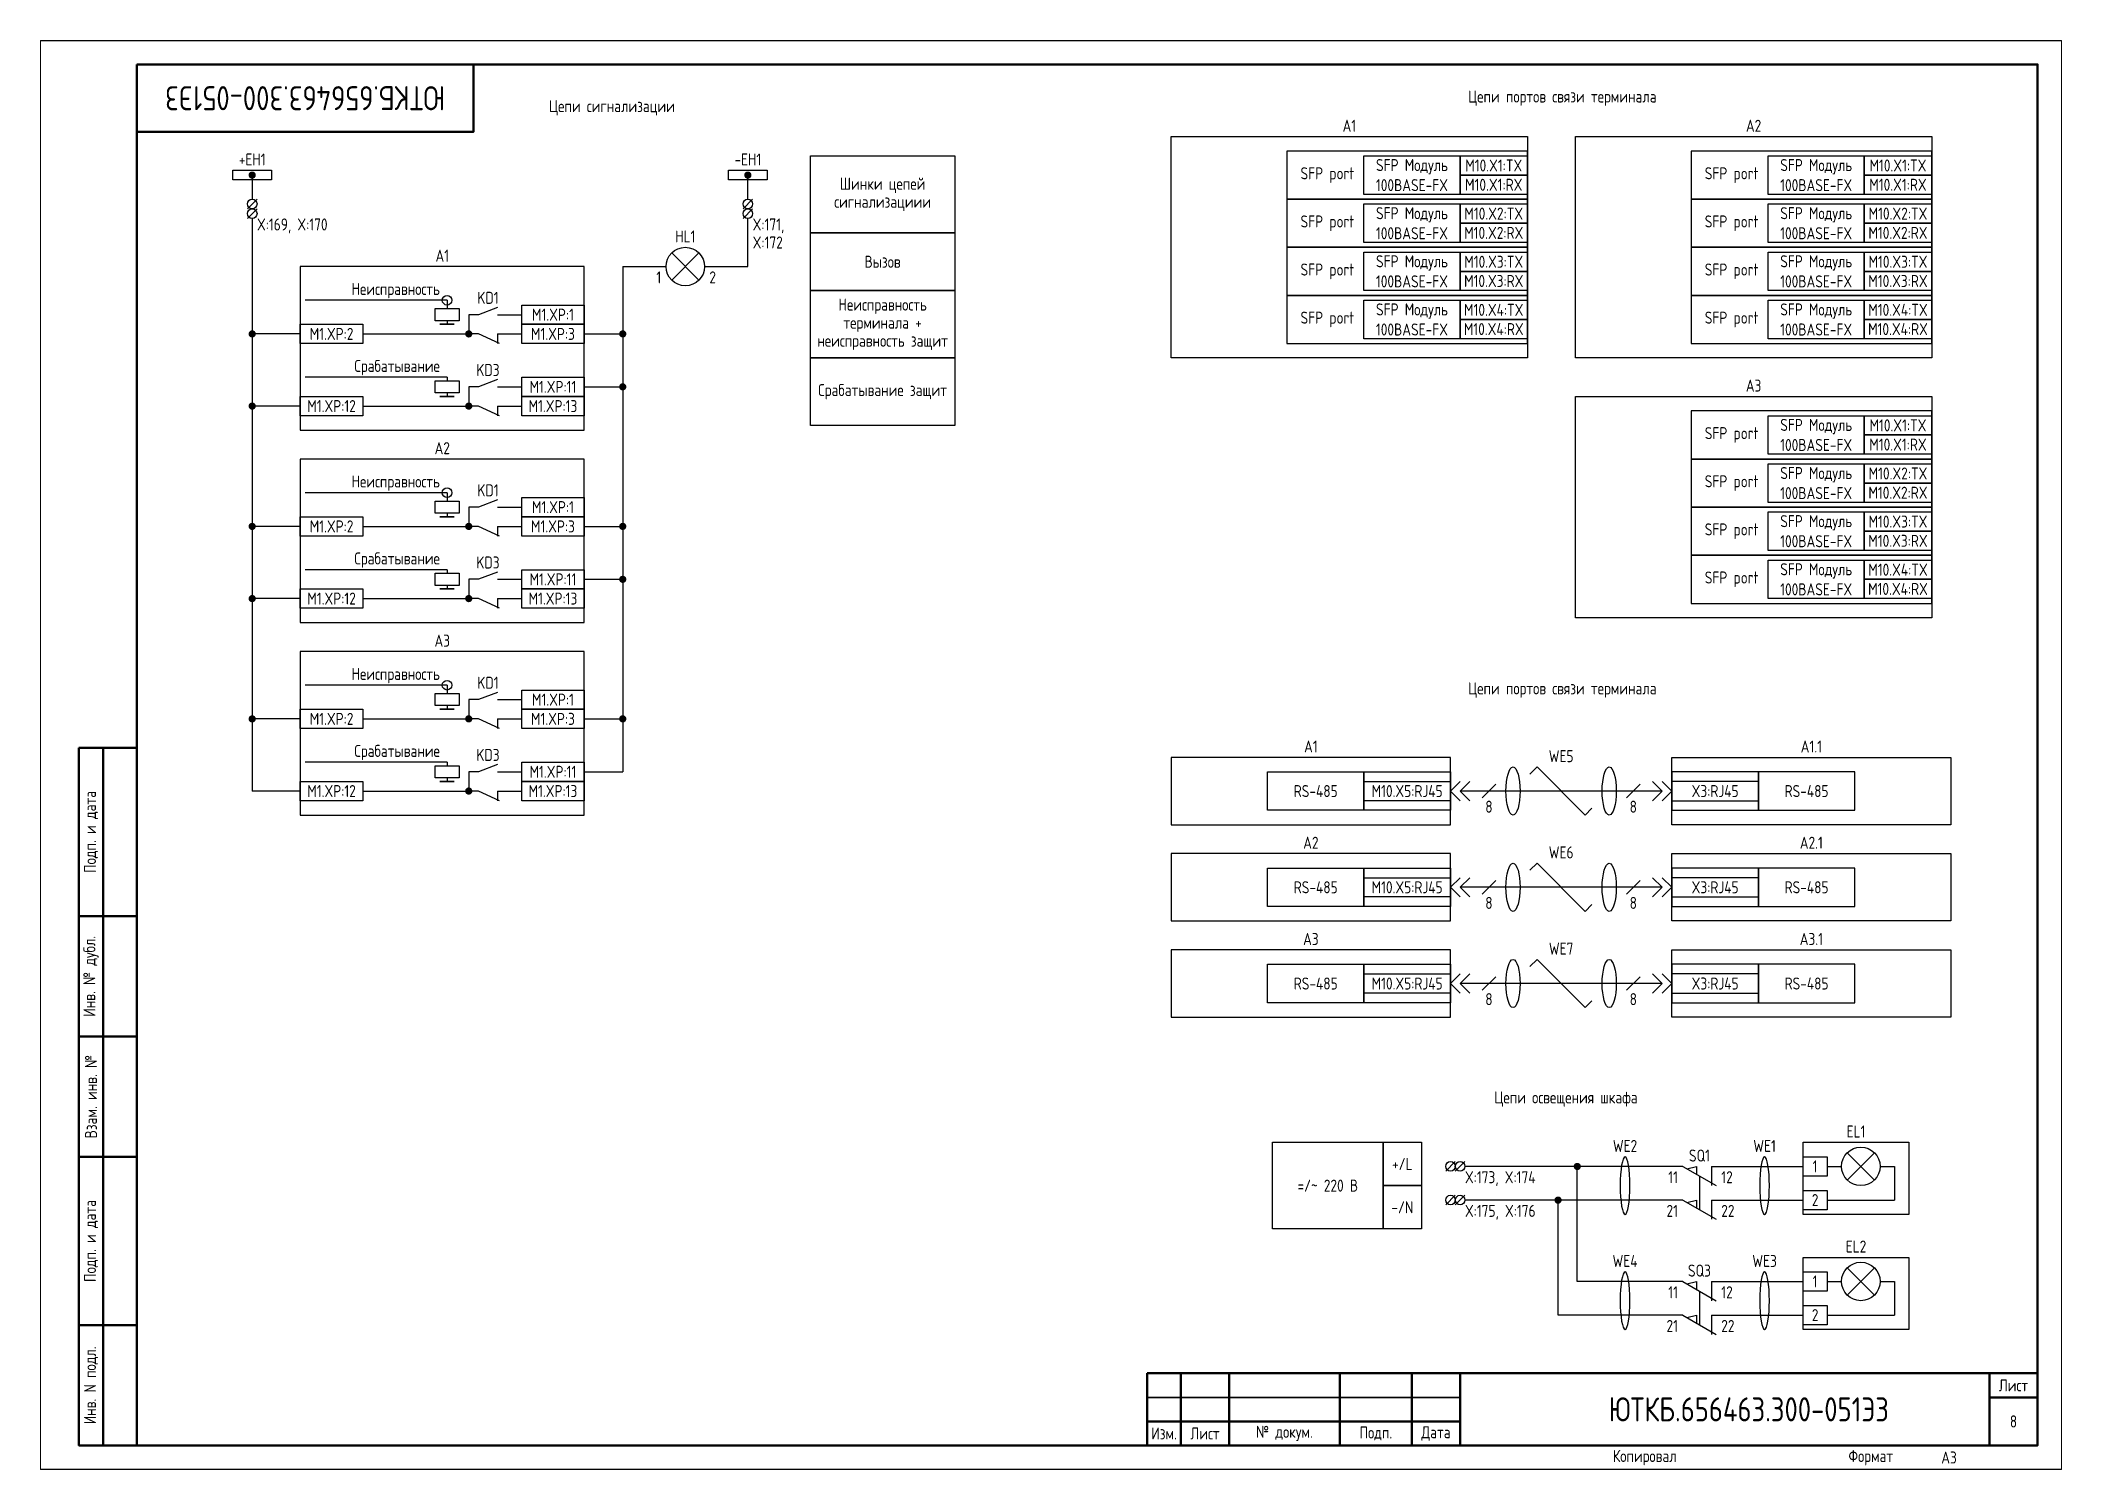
# Paper-space layout 'Лист8' of a CAD drawing. Header units: millimetres, sheet in inches. Extents: x 138.6 to 148.7, y 94.4 to 101.5.
# The model-space entities are those that its viewports show. They can reach past a viewport. Long polylines and large blocks are cut down to what shows.
import ezdxf

# ---------------------------------------------------------------- set-up
doc = ezdxf.new("R2010")
doc.units = ezdxf.units.MM
doc.styles.add('Gost_type_A', font='GOST_A.TTF')

# ---------------------------------------------------------------- blocks, each defined once
blk = doc.blocks.new('Формат_А3')
blk.add_lwpolyline([(-420, 297), (0, 297), (0, 0), (-420, 0)], close=True)
at = {"lineweight": 50}
blk.add_lwpolyline([(-400, 292), (-5, 292), (-5, 5), (-400, 5)], close=True, dxfattribs=at)
blk = doc.blocks.new('Штамп угловой верхний')
at = {"lineweight": 50}
blk.add_lwpolyline([(0, 0), (70, 0), (70, -14), (0, -14)], close=True, dxfattribs=at)
blk = doc.blocks.new('Штамп малый нижний')
at = {"lineweight": 50}
for points in [[(-185, 15), (-178, 15), (-178, 5), (-185, 5)], [(-178, 15), (-168, 15), (-168, 5), (-178, 5)], [(-168, 15), (-145, 15), (-145, 5), (-168, 5)], [(-145, 15), (-130, 15), (-130, 5), (-145, 5)], [(-130, 15), (-120, 15), (-120, 5), (-130, 5)], [(-120, 15), (-10, 15), (-10, 0), (-120, 0)], [(-10, 15), (0, 15), (0, 10), (-10, 10)], [(-10, 10), (0, 10), (0, 0), (-10, 0)], [(-185, 5), (-178, 5), (-178, 0), (-185, 0)], [(-178, 5), (-168, 5), (-168, 0), (-178, 0)], [(-168, 5), (-145, 5), (-145, 0), (-168, 0)], [(-145, 5), (-130, 5), (-130, 0), (-145, 0)], [(-130, 5), (-120, 5), (-120, 0), (-130, 0)]]:
    blk.add_lwpolyline(points, close=True, dxfattribs=at)
for points in [[(-185, 15), (-178, 15), (-178, 10), (-185, 10)], [(-178, 15), (-168, 15), (-168, 10), (-178, 10)], [(-168, 15), (-145, 15), (-145, 10), (-168, 10)], [(-145, 15), (-130, 15), (-130, 10), (-145, 10)], [(-130, 15), (-120, 15), (-120, 10), (-130, 10)], [(-185, 10), (-178, 10), (-178, 5), (-185, 5)], [(-178, 10), (-168, 10), (-168, 5), (-178, 5)], [(-168, 10), (-145, 10), (-145, 5), (-168, 5)], [(-145, 10), (-130, 10), (-130, 5), (-145, 5)], [(-130, 10), (-120, 10), (-120, 5), (-130, 5)]]:
    blk.add_lwpolyline(points, close=True)
at = {"char_height": 2.5, "style": 'Gost_type_A'}
for s, insert, width, attachment_point in [('Лист', (-5, 12.5), 10, 5), ('Изм.', (-181.5, 2.5), 7, 5), ('Лист', (-173, 2.5), 10, 5), ('№ докум.', (-156.5, 2.5), 23, 5), ('Подп.', (-137.5, 2.5), 15, 5), ('Дата', (-125, 2.5), 10, 5), ('Копировал', (-75, -2.53), 13.1202, 6), ('Формат', (-30, -2.53), 13.1202, 6)]:
    blk.add_mtext(s, dxfattribs=dict(at, insert=insert, width=width, attachment_point=attachment_point))
blk = doc.blocks.new('POINT')
at = {"const_width": 0.75}
blk.add_lwpolyline([(-0.375, 0, 1), (0.375, 0, 1)], format="xyb", close=True, dxfattribs=at)
blk = doc.blocks.new('Шинка')
blk.add_lwpolyline([(-4, 1), (4, 1), (4, -1), (-4, -1)], close=True)
blk.add_blockref('POINT', (0, 0))
blk = doc.blocks.new('Штамп левый нижний')
at = {"lineweight": 50}
for points in [[(-12, 145), (-7, 145), (-7, 110), (-12, 110)], [(-7, 145), (0, 145), (0, 110), (-7, 110)], [(-12, 110), (-7, 110), (-7, 85), (-12, 85)], [(-7, 110), (0, 110), (0, 85), (-7, 85)], [(-12, 85), (-7, 85), (-7, 60), (-12, 60)], [(-7, 85), (0, 85), (0, 60), (-7, 60)], [(-12, 60), (-7, 60), (-7, 25), (-12, 25)], [(-7, 60), (0, 60), (0, 25), (-7, 25)], [(-12, 25), (-7, 25), (-7, 0), (-12, 0)], [(-7, 25), (0, 25), (0, 0), (-7, 0)]]:
    blk.add_lwpolyline(points, close=True, dxfattribs=at)
at = {"char_height": 2.5, "attachment_point": 5, "rotation": 90, "style": 'Gost_type_A'}
for s, insert, width in [('Подп. и дата', (-9.5, 127.5), 35), ('Инв. № дубл.', (-9.5, 97.5), 25), ('Взам. инв. №', (-9.5, 72.5), 25), ('Подп. и дата', (-9.5, 42.5), 35), ('Инв. N подл.', (-9.5, 12.5), 25)]:
    blk.add_mtext(s, dxfattribs=dict(at, insert=insert, width=width))

msp = doc.modelspace()

# ---------------------------------------------------------------- linework, layer by layer
for p, q in [((2984, 269), (2984, 264)), ((3087, 264), (3087, 269)), ((2985, 264), (2983, 262)), ((2985, 262), (2983, 260)), ((3088, 264), (3086, 262)), ((3088, 262), (3086, 260)), ((3087, 262), (3087, 262.01)), ((3087, 262), (3087, 262.01)), ((2984, 260), (2984, 141)), ((3087, 250), (3087, 260)), ((3071.17, 252.83), (3076.83, 247.17)), ((3076.83, 252.83), (3071.17, 247.17)), ((3061, 250), (3070, 250)), ((3061, 250), (3061, 145)), ((3078, 250), (3087, 250)), ((3024.5, 243), (2995, 243)), ((3024.5, 243), (3024.5, 241.25)), ((2994, 236), (2984, 236)), ((3024.5, 238.75), (3024.5, 238)), ((3035, 236), (3035, 234)), ((3053, 236), (3061, 236)), ((3024.5, 227), (2995, 227)), ((3024.5, 227), (3024.5, 226.25)), ((3024.5, 223.75), (3024.5, 223)), ((3053, 225), (3061, 225)), ((2994, 221), (2984, 221)), ((3035, 221), (3035, 219)), ((3024.5, 203), (2995, 203)), ((3024.5, 203), (3024.5, 201.25)), ((3024.5, 198.75), (3024.5, 198)), ((2994, 196), (2984, 196)), ((3035, 196), (3035, 194)), ((3053, 196), (3061, 196)), ((3024.5, 187), (2995, 187)), ((3024.5, 187), (3024.5, 186.25)), ((3053, 185), (3061, 185)), ((2994, 181), (2984, 181)), ((3024.5, 183.75), (3024.5, 183)), ((3035, 181), (3035, 179)), ((3024.5, 163), (2995, 163)), ((3024.5, 163), (3024.5, 161.25)), ((2994, 156), (2984, 156)), ((3024.5, 158.75), (3024.5, 158)), ((3035, 156), (3035, 154)), ((3053, 156), (3061, 156)), ((3024.5, 147), (2995, 147)), ((3024.5, 147), (3024.5, 146.25)), ((3024.5, 143.75), (3024.5, 143)), ((3053, 145), (3061, 145)), ((3233, 141), (3235, 143)), ((3233, 141), (3235, 143)), ((3235, 141), (3237, 143)), ((3235, 141), (3237, 143)), ((3249.53, 144.53), (3251, 146)), ((3251, 146), (3261, 136)), ((3277, 141), (3275, 143)), ((3277, 141), (3275, 143)), ((3279, 141), (3277, 143)), ((3279, 141), (3277, 143)), ((2994, 141), (2984, 141)), ((3035, 141), (3035, 139)), ((3233, 141), (3235, 139)), ((3233, 141), (3235, 139)), ((3277, 141), (3235, 141)), ((3235, 141), (3237, 139)), ((3235, 141), (3237, 139)), ((3242.41, 142.41), (3239.59, 139.59)), ((3272.41, 142.41), (3269.59, 139.59)), ((3277, 141), (3275, 139)), ((3277, 141), (3275, 139)), ((3279, 141), (3277, 139)), ((3279, 141), (3277, 139)), ((3261, 136), (3262.41, 137.41)), ((3249.53, 124.53), (3251, 126)), ((3251, 126), (3261, 116)), ((3233, 121), (3235, 123)), ((3233, 121), (3235, 123)), ((3235, 121), (3237, 123)), ((3235, 121), (3237, 123)), ((3242.41, 122.41), (3239.59, 119.59)), ((3272.41, 122.41), (3269.59, 119.59)), ((3277, 121), (3275, 123)), ((3277, 121), (3275, 123)), ((3279, 121), (3277, 123)), ((3279, 121), (3277, 123)), ((3233, 121), (3235, 119)), ((3233, 121), (3235, 119)), ((3277, 121), (3235, 121)), ((3235, 121), (3237, 119)), ((3235, 121), (3237, 119)), ((3277, 121), (3275, 119)), ((3277, 121), (3275, 119)), ((3279, 121), (3277, 119)), ((3279, 121), (3277, 119)), ((3261, 116), (3262.41, 117.41)), ((3249.53, 104.53), (3251, 106)), ((3251, 106), (3261, 96)), ((3233, 101), (3235, 103)), ((3233, 101), (3235, 103)), ((3233, 101), (3235, 99)), ((3233, 101), (3235, 99)), ((3235, 101), (3237, 103)), ((3235, 101), (3237, 103)), ((3277, 101), (3235, 101)), ((3235, 101), (3237, 99)), ((3235, 101), (3237, 99)), ((3242.41, 102.41), (3239.59, 99.59)), ((3272.41, 102.41), (3269.59, 99.59)), ((3277, 101), (3275, 103)), ((3277, 101), (3275, 103)), ((3277, 101), (3275, 99)), ((3277, 101), (3275, 99)), ((3279, 101), (3277, 103)), ((3279, 101), (3277, 103)), ((3279, 101), (3277, 99)), ((3279, 101), (3277, 99)), ((3261, 96), (3262.41, 97.41)), ((3234.01, 64), (3232.01, 62)), ((3236.01, 64), (3234.01, 62)), ((3281.28, 63), (3236.01, 63)), ((3281.28, 63), (3288.2, 59)), ((3282.14, 62.5), (3284.14, 63)), ((3284.14, 63), (3284.14, 61.34)), ((3287.28, 63), (3287.28, 59)), ((3287.28, 63), (3306.28, 63)), ((3311.28, 63), (3314.28, 63)), ((3315.45, 65.83), (3321.11, 60.17)), ((3321.11, 65.83), (3315.45, 60.17)), ((3322.28, 63), (3325.28, 63)), ((3325.28, 63), (3325.28, 56)), ((3259.36, 39.09), (3259.36, 62.99)), ((3234.01, 57), (3232.01, 55)), ((3236.01, 57), (3234.01, 55)), ((3281.28, 56), (3236.01, 56)), ((3255.36, 32.09), (3255.36, 55.99)), ((3281.28, 56), (3288.2, 52)), ((3282.14, 55.5), (3284.14, 56)), ((3284.14, 56), (3284.14, 54.34)), ((3287.28, 56), (3287.28, 52)), ((3287.28, 56), (3306.28, 56)), ((3311.28, 56), (3325.28, 56)), ((3281.28, 39.09), (3259.36, 39.09)), ((3281.28, 39.09), (3288.2, 35.09)), ((3282.14, 38.59), (3284.14, 39.09)), ((3284.14, 39.09), (3284.14, 37.43)), ((3287.28, 39.09), (3287.28, 35.09)), ((3287.28, 39.09), (3306.28, 39.09)), ((3311.28, 39.09), (3314.28, 39.09)), ((3315.45, 41.91), (3321.11, 36.26)), ((3321.11, 41.91), (3315.45, 36.26)), ((3322.28, 39.09), (3325.28, 39.09)), ((3325.28, 39.09), (3325.28, 32.09)), ((3281.28, 32.09), (3255.36, 32.09)), ((3281.28, 32.09), (3288.2, 28.09)), ((3282.14, 31.59), (3284.14, 32.09)), ((3284.14, 32.09), (3284.14, 30.43)), ((3287.28, 32.09), (3287.28, 28.09)), ((3287.28, 32.09), (3306.28, 32.09)), ((3311.28, 32.09), (3325.28, 32.09))]:
    msp.add_line(p, q)
at = {"ltscale": 1.08}
for p, q in [((3031, 240), (3029, 240)), ((3029, 240), (3029, 236)), ((3035, 240), (3040, 240)), ((3007, 236), (3029, 236)), ((3031, 236), (3029, 236)), ((3035, 236), (3040, 236)), ((3031, 225), (3029, 225)), ((3029, 225), (3029, 221)), ((3035, 225), (3040, 225)), ((3007, 221), (3029, 221)), ((3031, 221), (3029, 221)), ((3035, 221), (3040, 221)), ((3031, 200), (3029, 200)), ((3029, 200), (3029, 196)), ((3035, 200), (3040, 200)), ((3007, 196), (3029, 196)), ((3031, 196), (3029, 196)), ((3035, 196), (3040, 196)), ((3031, 185), (3029, 185)), ((3029, 185), (3029, 181)), ((3035, 185), (3040, 185)), ((3007, 181), (3029, 181)), ((3031, 181), (3029, 181)), ((3035, 181), (3040, 181)), ((3031, 160), (3029, 160)), ((3029, 160), (3029, 156)), ((3035, 160), (3040, 160)), ((3007, 156), (3029, 156)), ((3031, 156), (3029, 156)), ((3035, 156), (3040, 156)), ((3031, 145), (3029, 145)), ((3029, 145), (3029, 141)), ((3035, 145), (3040, 145)), ((3007, 141), (3029, 141)), ((3031, 141), (3029, 141)), ((3035, 141), (3040, 141))]:
    msp.add_line(p, q, dxfattribs=at)
at = {"ltscale": 4.32}
for p, q in [((3035, 241.5), (3031, 240)), ((3035.39, 234), (3031, 236)), ((3035, 226.5), (3031, 225)), ((3035.39, 219), (3031, 221)), ((3035, 201.5), (3031, 200)), ((3035.39, 194), (3031, 196)), ((3035, 186.5), (3031, 185)), ((3035.39, 179), (3031, 181)), ((3035, 161.5), (3031, 160)), ((3035.39, 154), (3031, 156)), ((3035, 146.5), (3031, 145)), ((3035.39, 139), (3031, 141))]:
    msp.add_line(p, q, dxfattribs=at)
at = {"ltscale": 0.5}
for p, q in [((3284.74, 61), (3284.74, 54)), ((3284.74, 37.09), (3284.74, 30.09))]:
    msp.add_line(p, q, dxfattribs=at)
for points in [[(3130, 257), (3100, 257), (3100, 273), (3130, 273)], [(3175, 277), (3249, 277), (3249, 231), (3175, 231)], [(3199, 264), (3249, 264), (3249, 274), (3199, 274)], [(3215, 273), (3235, 273), (3235, 265), (3215, 265)], [(3235, 273), (3249, 273), (3249, 269), (3235, 269)], [(3259, 277), (3333, 277), (3333, 231), (3259, 231)], [(3283, 264), (3333, 264), (3333, 274), (3283, 274)], [(3299, 273), (3319, 273), (3319, 265), (3299, 265)], [(3319, 273), (3333, 273), (3333, 269), (3319, 269)], [(3235, 269), (3249, 269), (3249, 265), (3235, 265)], [(3319, 269), (3333, 269), (3333, 265), (3319, 265)], [(3199, 254), (3249, 254), (3249, 264), (3199, 264)], [(3215, 263), (3235, 263), (3235, 255), (3215, 255)], [(3235, 263), (3249, 263), (3249, 259), (3235, 259)], [(3283, 254), (3333, 254), (3333, 264), (3283, 264)], [(3299, 263), (3319, 263), (3319, 255), (3299, 255)], [(3319, 263), (3333, 263), (3333, 259), (3319, 259)], [(3130, 245), (3100, 245), (3100, 257), (3130, 257)], [(3235, 259), (3249, 259), (3249, 255), (3235, 255)], [(3319, 259), (3333, 259), (3333, 255), (3319, 255)], [(3199, 244), (3249, 244), (3249, 254), (3199, 254)], [(3215, 253), (3235, 253), (3235, 245), (3215, 245)], [(3235, 253), (3249, 253), (3249, 249), (3235, 249)], [(3283, 244), (3333, 244), (3333, 254), (3283, 254)], [(3299, 253), (3319, 253), (3319, 245), (3299, 245)], [(3319, 253), (3333, 253), (3333, 249), (3319, 249)], [(2994, 216), (3053, 216), (3053, 250), (2994, 250)], [(3235, 249), (3249, 249), (3249, 245), (3235, 245)], [(3319, 249), (3333, 249), (3333, 245), (3319, 245)], [(3130, 231), (3100, 231), (3100, 245), (3130, 245)], [(3199, 234), (3249, 234), (3249, 244), (3199, 244)], [(3283, 234), (3333, 234), (3333, 244), (3283, 244)], [(3027, 241.25), (3027, 238.75), (3022, 238.75), (3022, 241.25)], [(3040, 242), (3053, 242), (3053, 238), (3040, 238)], [(3215, 243), (3235, 243), (3235, 235), (3215, 235)], [(3235, 243), (3249, 243), (3249, 239), (3235, 239)], [(3299, 243), (3319, 243), (3319, 235), (3299, 235)], [(3319, 243), (3333, 243), (3333, 239), (3319, 239)], [(2994, 238), (3007, 238), (3007, 234), (2994, 234)], [(3026, 238), (3023, 238)], [(3040, 238), (3053, 238), (3053, 234), (3040, 234)], [(3235, 239), (3249, 239), (3249, 235), (3235, 235)], [(3319, 239), (3333, 239), (3333, 235), (3319, 235)], [(3130, 217), (3100, 217), (3100, 231), (3130, 231)], [(3040, 227), (3053, 227), (3053, 223), (3040, 223)], [(2994, 223), (3007, 223), (3007, 219), (2994, 219)], [(3027, 226.25), (3027, 223.75), (3022, 223.75), (3022, 226.25)], [(3026, 223), (3023, 223)], [(3040, 223), (3053, 223), (3053, 219), (3040, 219)], [(3259, 223), (3333, 223), (3333, 177), (3259, 177)], [(3283, 210), (3333, 210), (3333, 220), (3283, 220)], [(3299, 219), (3319, 219), (3319, 211), (3299, 211)], [(3319, 219), (3333, 219), (3333, 215), (3319, 215)], [(3319, 215), (3333, 215), (3333, 211), (3319, 211)], [(2994, 176), (3053, 176), (3053, 210), (2994, 210)], [(3283, 200), (3333, 200), (3333, 210), (3283, 210)], [(3299, 209), (3319, 209), (3319, 201), (3299, 201)], [(3319, 209), (3333, 209), (3333, 205), (3319, 205)], [(3040, 202), (3053, 202), (3053, 198), (3040, 198)], [(3319, 205), (3333, 205), (3333, 201), (3319, 201)], [(2994, 198), (3007, 198), (3007, 194), (2994, 194)], [(3027, 201.25), (3027, 198.75), (3022, 198.75), (3022, 201.25)], [(3026, 198), (3023, 198)], [(3040, 198), (3053, 198), (3053, 194), (3040, 194)], [(3283, 190), (3333, 190), (3333, 200), (3283, 200)], [(3299, 199), (3319, 199), (3319, 191), (3299, 191)], [(3319, 199), (3333, 199), (3333, 195), (3319, 195)], [(3319, 195), (3333, 195), (3333, 191), (3319, 191)], [(3283, 180), (3333, 180), (3333, 190), (3283, 190)], [(3299, 189), (3319, 189), (3319, 181), (3299, 181)], [(3319, 189), (3333, 189), (3333, 185), (3319, 185)], [(3027, 186.25), (3027, 183.75), (3022, 183.75), (3022, 186.25)], [(3040, 187), (3053, 187), (3053, 183), (3040, 183)], [(3319, 185), (3333, 185), (3333, 181), (3319, 181)], [(2994, 183), (3007, 183), (3007, 179), (2994, 179)], [(3026, 183), (3023, 183)], [(3040, 183), (3053, 183), (3053, 179), (3040, 179)], [(2994, 136), (3053, 136), (3053, 170), (2994, 170)], [(3027, 161.25), (3027, 158.75), (3022, 158.75), (3022, 161.25)], [(3040, 162), (3053, 162), (3053, 158), (3040, 158)], [(2994, 158), (3007, 158), (3007, 154), (2994, 154)], [(3026, 158), (3023, 158)], [(3040, 158), (3053, 158), (3053, 154), (3040, 154)], [(3040, 147), (3053, 147), (3053, 143), (3040, 143)], [(3175, 134), (3233, 134), (3233, 148), (3175, 148)], [(3337, 134), (3279, 134), (3279, 148), (3337, 148)], [(2994, 143), (3007, 143), (3007, 139), (2994, 139)], [(3027, 146.25), (3027, 143.75), (3022, 143.75), (3022, 146.25)], [(3026, 143), (3023, 143)], [(3040, 143), (3053, 143), (3053, 139), (3040, 139)], [(3195, 145), (3215, 145), (3215, 137), (3195, 137)], [(3215, 145), (3233, 145), (3233, 137), (3215, 137)], [(3215, 143), (3233, 143), (3233, 139), (3215, 139)], [(3297, 145), (3279, 145), (3279, 137), (3297, 137)], [(3297, 143), (3279, 143), (3279, 139), (3297, 139)], [(3317, 145), (3297, 145), (3297, 137), (3317, 137)], [(3175, 114), (3233, 114), (3233, 128), (3175, 128)], [(3337, 114), (3279, 114), (3279, 128), (3337, 128)], [(3195, 125), (3215, 125), (3215, 117), (3195, 117)], [(3215, 125), (3233, 125), (3233, 117), (3215, 117)], [(3215, 123), (3233, 123), (3233, 119), (3215, 119)], [(3297, 125), (3279, 125), (3279, 117), (3297, 117)], [(3297, 123), (3279, 123), (3279, 119), (3297, 119)], [(3317, 125), (3297, 125), (3297, 117), (3317, 117)], [(3175, 94), (3233, 94), (3233, 108), (3175, 108)], [(3195, 105), (3215, 105), (3215, 97), (3195, 97)], [(3215, 105), (3233, 105), (3233, 97), (3215, 97)], [(3337, 94), (3279, 94), (3279, 108), (3337, 108)], [(3297, 105), (3279, 105), (3279, 97), (3297, 97)], [(3317, 105), (3297, 105), (3297, 97), (3317, 97)], [(3215, 103), (3233, 103), (3233, 99), (3215, 99)], [(3297, 103), (3279, 103), (3279, 99), (3297, 99)], [(3219, 50), (3196, 50), (3196, 68), (3219, 68)], [(3227, 59), (3219, 59), (3219, 68), (3227, 68)], [(3306.28, 68), (3328.28, 68), (3328.28, 53), (3306.28, 53)], [(3306.28, 65), (3311.28, 65), (3311.28, 61), (3306.28, 61)], [(3227, 50), (3219, 50), (3219, 59), (3227, 59)], [(3306.28, 58), (3311.28, 58), (3311.28, 54), (3306.28, 54)], [(3306.28, 44.09), (3328.28, 44.09), (3328.28, 29.09), (3306.28, 29.09)], [(3306.28, 41.09), (3311.28, 41.09), (3311.28, 37.09), (3306.28, 37.09)], [(3306.28, 34.09), (3311.28, 34.09), (3311.28, 30.09), (3306.28, 30.09)]]:
    msp.add_lwpolyline(points, close=True)
for centre, radius in [((2984, 263), 1), ((2984, 261), 1), ((3087, 263), 1), ((3087, 261), 1), ((3074, 250), 4), ((3024.5, 243), 1), ((3024.5, 203), 1), ((3024.5, 163), 1), ((3233.01, 63), 1), ((3235.01, 63), 1), ((3318.28, 63), 4), ((3233.01, 56), 1), ((3235.01, 56), 1), ((3318.28, 39.09), 4)]:
    msp.add_circle(centre, radius)
for centre in [(3246, 141), (3266, 141), (3246, 121), (3266, 121), (3246, 101), (3266, 101)]:
    msp.add_ellipse(centre, major_axis=(0, -5), ratio=0.293778)
at = {"extrusion": (0, 0, -1)}
for centre in [(3269.28, 59), (3298.28, 59), (3269.28, 35.09), (3298.28, 35.09)]:
    msp.add_ellipse(centre, major_axis=(0, -6), ratio=0.166667, dxfattribs=at)

# ---------------------------------------------------------------- block references
for name, p in [('Формат_А3', (2940, 0)), ('Формат_А3', (3360, 0)), ('Формат_А3', (3780, 0)), ('Штамп угловой верхний', (2960, 292)), ('Шинка', (2984, 269)), ('Шинка', (3087, 269)), ('POINT', (2984, 236)), ('POINT', (3029, 236)), ('POINT', (3061, 236)), ('POINT', (3061, 225)), ('POINT', (2984, 221)), ('POINT', (3029, 221)), ('POINT', (2984, 196)), ('POINT', (3029, 196)), ('POINT', (3061, 196)), ('POINT', (3061, 185)), ('POINT', (2984, 181)), ('POINT', (3029, 181)), ('POINT', (2984, 156)), ('POINT', (3029, 156)), ('POINT', (3061, 156)), ('Штамп левый нижний', (2960, 5)), ('POINT', (3029, 141)), ('POINT', (3259.36, 62.99)), ('POINT', (3255.36, 55.99)), ('Штамп малый нижний', (3355, 5))]:
    msp.add_blockref(name, p)

# ---------------------------------------------------------------- texts
at = {"insert": (2995, 285), "char_height": 5, "width": 70, "attachment_point": 5, "rotation": 180, "style": 'Gost_type_A'}
msp.add_mtext('ЮТКБ.656463.300-051Э3', dxfattribs=at)
at = {"char_height": 2.5, "style": 'Gost_type_A'}
for s, insert, width, attachment_point, line_spacing_factor in [('Цепи портов связи терминала', (3256.25, 285), 197.5, 5, 0.9), ('Цепи сигнализации', (3058.75, 283), 197.5, 5, 0.9), ('A1', (3212, 278), 74.0002, 8, 0.9), ('A2', (3296, 278), 74.0002, 8, 0.9), ('Шинки цепей сигнализациии', (3115, 265), 29.9999, 5, 0.9), ('X:169, X:170', (2985, 260), 16, 1, 0.9), ('X:171,\\PX:172', (3088, 260), 16, 1, 0.9), ('A1', (3023.5, 251), 59, 8, 0.9), ('Вызов', (3115, 251), 29.9999, 5, 0.9), ('Неисправность', (3023, 245), 37, 6, 0.8), ('Неисправность терминала + неисправность защит', (3115, 238), 29.9999, 5, 0.9), ('Срабатывание', (3023, 229), 37, 6, 0.8), ('Срабатывание защит', (3115, 224), 29.9999, 5, 0.9), ('A3', (3296, 224), 74.0002, 8, 0.9), ('A2', (3023.5, 211), 59, 8, 0.9), ('Неисправность', (3023, 205), 37, 6, 0.8), ('Срабатывание', (3023, 189), 37, 6, 0.8), ('A3', (3023.5, 171), 59, 8, 0.9), ('Неисправность', (3023, 165), 37, 6, 0.8), ('Цепи портов связи терминала', (3256.25, 162), 197.5, 5, 0.9), ('A1', (3204, 149), 58.0002, 8, 0.9), ('A1.1', (3308, 149), 58.0002, 8, 0.9), ('Срабатывание', (3023, 149), 37, 6, 0.8), ('A2', (3204, 129), 58.0002, 8, 0.9), ('A2.1', (3308, 129), 58.0002, 8, 0.9), ('A3', (3204, 109), 58.0002, 8, 0.9), ('A3.1', (3308, 109), 58.0002, 8, 0.9), ('Цепи освещения шкафа', (3257, 77), 122, 5, 0.9), ('EL1', (3317.28, 69), 21.9942, 8, 0.9), ('+/L', (3223, 63.5), 8, 5, 0.9), ('=/~ 220 В', (3207.5, 59), 23, 5, 0.9), ('X:173, X:174', (3236.01, 62), 17.9949, 1, 0.9), ('-/N', (3223, 54.5), 8, 5, 0.9), ('X:175, X:176', (3236.01, 55), 17.9949, 1, 0.9), ('EL2', (3317.28, 45.09), 21.9942, 8, 0.9)]:
    msp.add_mtext(s, dxfattribs=dict(at, insert=insert, width=width, attachment_point=attachment_point, line_spacing_factor=line_spacing_factor))
at = {"style": 'Gost_type_A'}
for s, insert, char_height, width, attachment_point in [('+EH1', (2984, 271), 2.5, 10, 8), ('-EH1', (3087, 271), 2.5, 10, 8), ('SFP port', (3213, 269), 2.5, 20, 6), ('SFP Mодуль 100BASE-FX', (3225, 269), 2.5, 19.9998, 5), ('M10.X1:TX', (3242, 271), 2.5, 14, 5), ('SFP port', (3297, 269), 2.5, 20, 6), ('SFP Mодуль 100BASE-FX', (3309, 269), 2.5, 19.9998, 5), ('M10.X1:TX', (3326, 271), 2.5, 14, 5), ('M10.X1:RX', (3242, 267), 2.5, 14, 5), ('M10.X1:RX', (3326, 267), 2.5, 14, 5), ('SFP port', (3213, 259), 2.5, 20, 6), ('SFP Mодуль 100BASE-FX', (3225, 259), 2.5, 19.9998, 5), ('M10.X2:TX', (3242, 261), 2.5, 14, 5), ('SFP port', (3297, 259), 2.5, 20, 6), ('SFP Mодуль 100BASE-FX', (3309, 259), 2.5, 19.9998, 5), ('M10.X2:TX', (3326, 261), 2.5, 14, 5), ('HL1', (3074, 255), 2.5, 14, 8), ('M10.X2:RX', (3242, 257), 2.5, 14, 5), ('M10.X2:RX', (3326, 257), 2.5, 14, 5), ('SFP Mодуль 100BASE-FX', (3225, 249), 2.5, 19.9998, 5), ('M10.X3:TX', (3242, 251), 2.5, 14, 5), ('SFP Mодуль 100BASE-FX', (3309, 249), 2.5, 19.9998, 5), ('M10.X3:TX', (3326, 251), 2.5, 14, 5), ('1', (3069, 249), 2.5, 6, 3), ('2', (3079, 249), 2.5, 6, 1), ('SFP port', (3213, 249), 2.5, 20, 6), ('M10.X3:RX', (3242, 247), 2.5, 14, 5), ('SFP port', (3297, 249), 2.5, 20, 6), ('M10.X3:RX', (3326, 247), 2.5, 14, 5), ('KD1', (3033, 243.5), 2.5, 8, 5), ('M1.XP:1', (3046.5, 240), 2.5, 13, 5), ('SFP port', (3213, 239), 2.5, 20, 6), ('SFP Mодуль 100BASE-FX', (3225, 239), 2.5, 19.9998, 5), ('M10.X4:TX', (3242, 241), 2.5, 14, 5), ('SFP port', (3297, 239), 2.5, 20, 6), ('SFP Mодуль 100BASE-FX', (3309, 239), 2.5, 19.9998, 5), ('M10.X4:TX', (3326, 241), 2.5, 14, 5), ('M1.XP:2', (3000.5, 236), 2.5, 13, 5), ('M1.XP:3', (3046.5, 236), 2.5, 13, 5), ('M10.X4:RX', (3242, 237), 2.5, 14, 5), ('M10.X4:RX', (3326, 237), 2.5, 14, 5), ('KD3', (3033, 228.5), 2.5, 8, 5), ('M1.XP:11', (3046.5, 225), 2.5, 13, 5), ('M1.XP:12', (3000.5, 221), 2.5, 13, 5), ('M1.XP:13', (3046.5, 221), 2.5, 13, 5), ('SFP port', (3297, 215), 2.5, 20, 6), ('SFP Mодуль 100BASE-FX', (3309, 215), 2.5, 19.9998, 5), ('M10.X1:RX', (3326, 213), 2.5, 14, 5), ('M10.X1:TX', (3326, 217), 2.5, 14, 5), ('SFP port', (3297, 205), 2.5, 20, 6), ('SFP Mодуль 100BASE-FX', (3309, 205), 2.5, 19.9998, 5), ('M10.X2:TX', (3326, 207), 2.5, 14, 5), ('KD1', (3033, 203.5), 2.5, 8, 5), ('M10.X2:RX', (3326, 203), 2.5, 14, 5), ('M1.XP:1', (3046.5, 200), 2.5, 13, 5), ('SFP Mодуль 100BASE-FX', (3309, 195), 2.5, 19.9998, 5), ('M10.X3:TX', (3326, 197), 2.5, 14, 5), ('M1.XP:2', (3000.5, 196), 2.5, 13, 5), ('M1.XP:3', (3046.5, 196), 2.5, 13, 5), ('SFP port', (3297, 195), 2.5, 20, 6), ('M10.X3:RX', (3326, 193), 2.5, 14, 5), ('KD3', (3033, 188.5), 2.5, 8, 5), ('M1.XP:11', (3046.5, 185), 2.5, 13, 5), ('SFP port', (3297, 185), 2.5, 20, 6), ('SFP Mодуль 100BASE-FX', (3309, 185), 2.5, 19.9998, 5), ('M10.X4:TX', (3326, 187), 2.5, 14, 5), ('M1.XP:12', (3000.5, 181), 2.5, 13, 5), ('M1.XP:13', (3046.5, 181), 2.5, 13, 5), ('M10.X4:RX', (3326, 183), 2.5, 14, 5), ('KD1', (3033, 163.5), 2.5, 8, 5), ('M1.XP:1', (3046.5, 160), 2.5, 13, 5), ('M1.XP:2', (3000.5, 156), 2.5, 13, 5), ('M1.XP:3', (3046.5, 156), 2.5, 13, 5), ('KD3', (3033, 148.5), 2.5, 8, 5), ('WE5', (3256, 147), 2.5, 20, 8), ('M1.XP:11', (3046.5, 145), 2.5, 13, 5), ('M1.XP:12', (3000.5, 141), 2.5, 13, 5), ('M1.XP:13', (3046.5, 141), 2.5, 13, 5), ('RS-485', (3205, 141), 2.5, 19.9998, 5), ('M10.X5:RJ45', (3224, 141), 2.5, 18.0002, 5), ('8', (3241, 139), 2.5, 20, 2), ('8', (3271, 139), 2.5, 20, 2), ('X3:RJ45', (3288, 141), 2.5, 18.0002, 5), ('RS-485', (3307, 141), 2.5, 19.9998, 5), ('WE6', (3256, 127), 2.5, 20, 8), ('RS-485', (3205, 121), 2.5, 19.9998, 5), ('M10.X5:RJ45', (3224, 121), 2.5, 18.0002, 5), ('X3:RJ45', (3288, 121), 2.5, 18.0002, 5), ('RS-485', (3307, 121), 2.5, 19.9998, 5), ('8', (3241, 119), 2.5, 20, 2), ('8', (3271, 119), 2.5, 20, 2), ('WE7', (3256, 107), 2.5, 20, 8), ('RS-485', (3205, 101), 2.5, 19.9998, 5), ('M10.X5:RJ45', (3224, 101), 2.5, 18.0002, 5), ('X3:RJ45', (3288, 101), 2.5, 18.0002, 5), ('RS-485', (3307, 101), 2.5, 19.9998, 5), ('8', (3241, 99), 2.5, 20, 2), ('8', (3271, 99), 2.5, 20, 2), ('WE2', (3269.28, 66), 2.5, 10, 8), ('WE1', (3298.28, 66), 2.5, 10, 8), ('SQ1', (3284.74, 64), 2.5, 10, 8), ('1', (3308.78, 63), 2.5, 5, 5), ('11', (3280.28, 62), 2.5, 6, 3), ('12', (3289.28, 62), 2.5, 6, 1), ('21', (3280.28, 55), 2.5, 6, 3), ('22', (3289.28, 55), 2.5, 6, 1), ('2', (3308.78, 56), 2.5, 5, 5), ('WE4', (3269.28, 42.09), 2.5, 10, 8), ('SQ3', (3284.74, 40.09), 2.5, 10, 8), ('WE3', (3298.28, 42.09), 2.5, 10, 8), ('11', (3280.28, 38.09), 2.5, 6, 3), ('12', (3289.28, 38.09), 2.5, 6, 1), ('1', (3308.78, 39.09), 2.5, 5, 5), ('21', (3280.28, 31.09), 2.5, 6, 3), ('22', (3289.28, 31.09), 2.5, 6, 1), ('2', (3308.78, 32.09), 2.5, 5, 5), ('ЮТКБ.656463.300-051Э3', (3295, 12.5), 5, 120, 5), ('8', (3350, 10), 2.5, 10, 5), ('A3', (3335, 2.5), 2.5, 20, 4)]:
    msp.add_mtext(s, dxfattribs=dict(at, insert=insert, char_height=char_height, width=width, attachment_point=attachment_point))

psp = doc.layouts.new('Лист8')

# ---------------------------------------------------------------- viewports
at = {"layer": '0', "view_target_point": (1406.353, 188.427)}
psp.add_viewport(center=(143.676, 97.982), size=(10.078, 7.12672), view_center_point=(1743.647, -39.927), view_height=297, dxfattribs=at)

doc.saveas('drawing.dxf')
